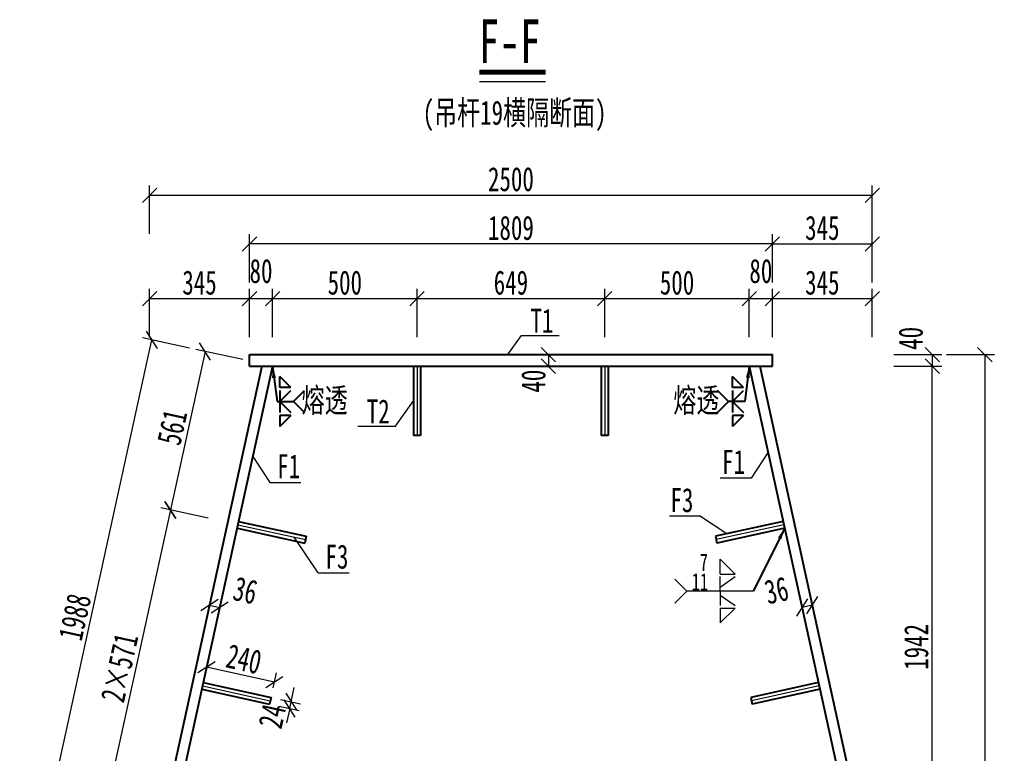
# Model space of a CAD drawing. Header units: millimetres. Extents: x -411717 to -116098, y 0 to 693159.
# Drawn here: x -166895 to -163522, y 364406 to 366944 of the extents above; entities that cross this region are included whole.
import ezdxf

# ---------------------------------------------------------------- set-up
doc = ezdxf.new("R2010")
doc.units = ezdxf.units.MM
doc.header["$LTSCALE"] = 2
doc.header["$PDMODE"] = 3
doc.header["$PDSIZE"] = -10
doc.layers.get('Defpoints').update_dxf_attribs({"color": 8, "lineweight": 9})
for name, color, linetype, lineweight in [('加粗线', 6, 'Continuous', 25), ('标注', 4, 'Continuous', 13), ('横隔板', 6, 'Continuous', 25), ('细实线', 4, 'Continuous', 15), ('细线', 4, 'Continuous', 15), ('钢板粗线', 1, 'Continuous', 25)]:
    doc.layers.add(name, color=color, linetype=linetype, lineweight=lineweight)
doc.layers.add('焊缝', color=7, linetype='Continuous')
doc.styles.add('111', font='仿宋_GB2312.ttf', dxfattribs={"width": 0.7})
doc.styles.get("Standard").update_dxf_attribs({"font": '仿宋_GB2312.ttf'})
doc.dimstyles.new('200', dxfattribs={"dimscale": 0, "dimtxt": 2.5, "dimasz": 1.5, "dimexe": 1, "dimexo": 1, "dimgap": 0.4, "dimtad": 1, "dimdec": 0, "dimdsep": 46, "dimtxsty": '111', "dimblk": 'OBLIQUE', "dimcen": 0, "dimclrd": 256, "dimclre": 256, "dimclrt": 256, "dimadec": 1, "dimazin": 2, "dimtfac": 1, "dimtdec": 0, "dimtmove": 2, "dimatfit": 3, "dimfxl": 4, "dimfxlon": 1, "dimtolj": 1, "dimlwd": -1, "dimlwe": -1, "dimarcsym": 0})
doc.dimstyles.new('MSteel_1.0_1.0', dxfattribs={"dimtxt": 3, "dimasz": 1.2, "dimexe": 1, "dimexo": 1, "dimgap": 1, "dimtad": 3, "dimtoh": 1, "dimdec": 0, "dimzin": 0, "dimdsep": 46, "dimtxsty": 'Standard', "dimblk": 'ARCHTICK', "dimcen": 0.09, "dimclrd": 3, "dimclre": 3, "dimadec": 0, "dimazin": 0, "dimtfac": 1, "dimtdec": 4, "dimtofl": 0, "dimtmove": 0, "dimatfit": 3, "dimfxl": 1, "dimtolj": 1, "dimtzin": 0, "dimarcsym": 0})

# ---------------------------------------------------------------- blocks, each defined once
blk = doc.blocks.new('_Oblique')
at = {"color": 0, "linetype": 'ByBlock', "lineweight": -2}
blk.add_line((-0.5, -0.5), (0.5, 0.5), dxfattribs=at)
blk = doc.blocks.new('*D733')
at = {"layer": 'Defpoints', "color": 0, "transparency": 16777216}
for p in [(-165114.1, 365785.3), (-165114.1, 365745.3), (-165065.2, 365745.3)]:
    blk.add_point(p, dxfattribs=at)
at = {"layer": '标注', "transparency": 16777216}
for p, q in [((-165080.8, 365785.3), (-165031.9, 365785.3)), ((-165065.2, 365785.3), (-165065.2, 365745.3)), ((-165080.8, 365745.3), (-165031.9, 365745.3))]:
    blk.add_line(p, q, dxfattribs=at)
at = {"layer": '标注', "transparency": 16777216, "xscale": 49.99999999999991, "yscale": 49.99999999999991, "zscale": 49.99999999999991}
for p, rotation in [((-165065.2, 365785.3), 90), ((-165065.2, 365745.3), 270)]:
    blk.add_blockref('_Oblique', p, dxfattribs=dict(at, rotation=rotation))
at = {"layer": '标注', "transparency": 16777216, "insert": (-165116.5, 365693.6), "char_height": 83.33, "attachment_point": 5, "rotation": 90, "style": '111'}
blk.add_mtext('\\A1;40', dxfattribs=at)
blk = doc.blocks.new('*D735')
at = {"layer": 'Defpoints', "color": 0, "transparency": 16777216}
for p in [(-166019.3, 365745.3), (-166372.8, 365248), (-166139.5, 365196.9)]:
    blk.add_point(p, dxfattribs=at)
at = {"layer": '标注', "transparency": 16777216}
for p, q in [((-166122.5, 365767.9), (-166285.3, 365803.6)), ((-166252.7, 365796.4), (-166372.8, 365248)), ((-166242.6, 365219.5), (-166405.4, 365255.2))]:
    blk.add_line(p, q, dxfattribs=at)
at = {"layer": '标注', "transparency": 16777216, "xscale": 49.9999999999999, "yscale": 49.9999999999999, "zscale": 49.9999999999999}
for p, rotation in [((-166252.7, 365796.4), 77.64371283462312), ((-166372.8, 365248), 257.6437128346231)]:
    blk.add_blockref('_Oblique', p, dxfattribs=dict(at, rotation=rotation))
at = {"layer": '标注', "transparency": 16777216, "insert": (-166366.5, 365534), "char_height": 83.33, "attachment_point": 5, "rotation": 77.6437, "style": '111'}
blk.add_mtext('\\A1;561', dxfattribs=at)
blk = doc.blocks.new('*D736')
at = {"layer": 'Defpoints', "color": 0, "transparency": 16777216}
for p in [(-166139.5, 365196.9), (-166617, 364133.3), (-166383.7, 364082.1)]:
    blk.add_point(p, dxfattribs=at)
at = {"layer": '标注', "transparency": 16777216}
for p, q in [((-166372.8, 365248), (-166617, 364133.3)), ((-166242.6, 365219.5), (-166405.4, 365255.2)), ((-166486.8, 364104.7), (-166649.6, 364140.4))]:
    blk.add_line(p, q, dxfattribs=at)
at = {"layer": '标注', "transparency": 16777216, "xscale": 49.9999999999999, "yscale": 49.9999999999999, "zscale": 49.9999999999999}
for p, rotation in [((-166372.8, 365248), 77.64371283467955), ((-166617, 364133.3), 257.6437128346795)]:
    blk.add_blockref('_Oblique', p, dxfattribs=dict(at, rotation=rotation))
at = {"layer": '标注', "transparency": 16777216, "insert": (-166548.7, 364702.4), "char_height": 83.33, "attachment_point": 5, "rotation": 77.6437, "style": '111'}
blk.add_mtext('\\A1;2×571', dxfattribs=at)
blk = doc.blocks.new('*D741')
at = {"layer": 'Defpoints', "color": 0, "transparency": 16777216}
for p in [(-166436.8, 365836.8), (-166019.3, 365745.3), (-166444.7, 363803.5)]:
    blk.add_point(p, dxfattribs=at)
at = {"layer": '标注', "transparency": 16777216}
for p, q in [((-166862.2, 363894.9), (-166436.8, 365836.8)), ((-166306.6, 365808.2), (-166469.4, 365843.9)), ((-166732, 363866.4), (-166894.8, 363902))]:
    blk.add_line(p, q, dxfattribs=at)
at = {"layer": '标注', "transparency": 16777216, "xscale": 49.9999999999999, "yscale": 49.9999999999999, "zscale": 49.9999999999999}
for p, rotation in [((-166436.8, 365836.8), 77.64371283462405), ((-166862.2, 363894.9), 257.643712834624)]:
    blk.add_blockref('_Oblique', p, dxfattribs=dict(at, rotation=rotation))
at = {"layer": '标注', "transparency": 16777216, "insert": (-166703.2, 364877.6), "char_height": 83.33, "attachment_point": 5, "rotation": 77.6437, "style": '111'}
blk.add_mtext('\\A1;1988', dxfattribs=at)
blk = doc.blocks.new('*D753')
at = {"layer": 'Defpoints', "color": 0, "transparency": 16777216}
for p in [(-166019.3, 365979), (-166099.3, 365745.3), (-166019.3, 365745.3)]:
    blk.add_point(p, dxfattribs=at)
at = {"layer": '标注', "transparency": 16777216}
for p, q in [((-166099.3, 365845.7), (-166099.3, 366012.4)), ((-166019.3, 365845.7), (-166019.3, 366012.4)), ((-166099.3, 365979), (-166019.3, 365979))]:
    blk.add_line(p, q, dxfattribs=at)
at = {"layer": '标注', "transparency": 16777216, "xscale": 49.9999999999999, "yscale": 49.9999999999999, "zscale": 49.9999999999999, "rotation": 180}
blk.add_blockref('_Oblique', (-166099.3, 365979), dxfattribs=at)
at = {"layer": '标注', "transparency": 16777216, "xscale": 49.9999999999999, "yscale": 49.9999999999999, "zscale": 49.9999999999999}
blk.add_blockref('_Oblique', (-166019.3, 365979), dxfattribs=at)
at = {"layer": '标注', "transparency": 16777216, "insert": (-166059.3, 366074), "char_height": 83.33, "attachment_point": 5, "style": '111'}
blk.add_mtext('\\A1;80', dxfattribs=at)
blk = doc.blocks.new('*D754')
at = {"layer": 'Defpoints', "color": 0, "transparency": 16777216}
for p in [(-165519.3, 365979), (-166019.3, 365745.3), (-165519.3, 365745.3)]:
    blk.add_point(p, dxfattribs=at)
at = {"layer": '标注', "transparency": 16777216}
for p, q in [((-166019.3, 365845.7), (-166019.3, 366012.4)), ((-165519.3, 365845.7), (-165519.3, 366012.4)), ((-166019.3, 365979), (-165519.3, 365979))]:
    blk.add_line(p, q, dxfattribs=at)
at = {"layer": '标注', "transparency": 16777216, "xscale": 49.9999999999999, "yscale": 49.9999999999999, "zscale": 49.9999999999999, "rotation": 180}
blk.add_blockref('_Oblique', (-166019.3, 365979), dxfattribs=at)
at = {"layer": '标注', "transparency": 16777216, "xscale": 49.9999999999999, "yscale": 49.9999999999999, "zscale": 49.9999999999999}
blk.add_blockref('_Oblique', (-165519.3, 365979), dxfattribs=at)
at = {"layer": '标注', "transparency": 16777216, "insert": (-165769.3, 366034), "char_height": 83.33, "attachment_point": 5, "style": '111'}
blk.add_mtext('\\A1;500', dxfattribs=at)
blk = doc.blocks.new('*D755')
at = {"layer": 'Defpoints', "color": 0, "transparency": 16777216}
for p in [(-164870.1, 365979), (-165519.3, 365745.3), (-164870.1, 365745.3)]:
    blk.add_point(p, dxfattribs=at)
at = {"layer": '标注', "transparency": 16777216}
for p, q in [((-165519.3, 365845.7), (-165519.3, 366012.4)), ((-164870.1, 365845.7), (-164870.1, 366012.4)), ((-165519.3, 365979), (-164870.1, 365979))]:
    blk.add_line(p, q, dxfattribs=at)
at = {"layer": '标注', "transparency": 16777216, "xscale": 49.9999999999999, "yscale": 49.9999999999999, "zscale": 49.9999999999999, "rotation": 180}
blk.add_blockref('_Oblique', (-165519.3, 365979), dxfattribs=at)
at = {"layer": '标注', "transparency": 16777216, "xscale": 49.9999999999999, "yscale": 49.9999999999999, "zscale": 49.9999999999999}
blk.add_blockref('_Oblique', (-164870.1, 365979), dxfattribs=at)
at = {"layer": '标注', "transparency": 16777216, "insert": (-165194.7, 366034), "char_height": 83.33, "attachment_point": 5, "style": '111'}
blk.add_mtext('\\A1;649', dxfattribs=at)
blk = doc.blocks.new('*D756')
at = {"layer": 'Defpoints', "color": 0, "transparency": 16777216}
for p in [(-164370.1, 365979), (-164870.1, 365745.3), (-164370.1, 365745.3)]:
    blk.add_point(p, dxfattribs=at)
at = {"layer": '标注', "transparency": 16777216}
for p, q in [((-164870.1, 365845.7), (-164870.1, 366012.4)), ((-164370.1, 365845.7), (-164370.1, 366012.4)), ((-164870.1, 365979), (-164370.1, 365979))]:
    blk.add_line(p, q, dxfattribs=at)
at = {"layer": '标注', "transparency": 16777216, "xscale": 49.9999999999999, "yscale": 49.9999999999999, "zscale": 49.9999999999999, "rotation": 180}
blk.add_blockref('_Oblique', (-164870.1, 365979), dxfattribs=at)
at = {"layer": '标注', "transparency": 16777216, "xscale": 49.9999999999999, "yscale": 49.9999999999999, "zscale": 49.9999999999999}
blk.add_blockref('_Oblique', (-164370.1, 365979), dxfattribs=at)
at = {"layer": '标注', "transparency": 16777216, "insert": (-164620.1, 366034), "char_height": 83.33, "attachment_point": 5, "style": '111'}
blk.add_mtext('\\A1;500', dxfattribs=at)
blk = doc.blocks.new('*D757')
at = {"layer": 'Defpoints', "color": 0, "transparency": 16777216}
for p in [(-164290.1, 365979), (-164370.1, 365745.3), (-164290.1, 365745.3)]:
    blk.add_point(p, dxfattribs=at)
at = {"layer": '标注', "transparency": 16777216}
for p, q in [((-164370.1, 365845.7), (-164370.1, 366012.4)), ((-164290.1, 365845.7), (-164290.1, 366012.4)), ((-164370.1, 365979), (-164290.1, 365979))]:
    blk.add_line(p, q, dxfattribs=at)
at = {"layer": '标注', "transparency": 16777216, "xscale": 49.9999999999999, "yscale": 49.9999999999999, "zscale": 49.9999999999999, "rotation": 180}
blk.add_blockref('_Oblique', (-164370.1, 365979), dxfattribs=at)
at = {"layer": '标注', "transparency": 16777216, "xscale": 49.9999999999999, "yscale": 49.9999999999999, "zscale": 49.9999999999999}
blk.add_blockref('_Oblique', (-164290.1, 365979), dxfattribs=at)
at = {"layer": '标注', "transparency": 16777216, "insert": (-164330.1, 366074), "char_height": 83.33, "attachment_point": 5, "style": '111'}
blk.add_mtext('\\A1;80', dxfattribs=at)
blk = doc.blocks.new('*D759')
at = {"layer": 'Defpoints', "color": 0, "transparency": 16777216}
for p in [(-164370.1, 365745.3), (-163737.1, 365745.3), (-163944.7, 363803.5)]:
    blk.add_point(p, dxfattribs=at)
at = {"layer": '标注', "transparency": 16777216}
for p, q in [((-163870.4, 365745.3), (-163703.7, 365745.3)), ((-163737.1, 363803.5), (-163737.1, 365745.3)), ((-163870.4, 363803.5), (-163703.7, 363803.5))]:
    blk.add_line(p, q, dxfattribs=at)
at = {"layer": '标注', "transparency": 16777216, "xscale": 49.9999999999999, "yscale": 49.9999999999999, "zscale": 49.9999999999999}
for p, rotation in [((-163737.1, 365745.3), 90), ((-163737.1, 363803.5), 270)]:
    blk.add_blockref('_Oblique', p, dxfattribs=dict(at, rotation=rotation))
at = {"layer": '标注', "transparency": 16777216, "insert": (-163792.1, 364774.4), "char_height": 83.33, "attachment_point": 5, "rotation": 90, "style": '111'}
blk.add_mtext('\\A1;1942', dxfattribs=at)
blk = doc.blocks.new('*D760')
at = {"layer": 'Defpoints', "color": 0, "transparency": 16777216}
for p in [(-164381.1, 365785.3), (-164381.1, 365745.3), (-163737.1, 365745.3)]:
    blk.add_point(p, dxfattribs=at)
at = {"layer": '标注', "transparency": 16777216}
for p, q in [((-163870.4, 365785.3), (-163703.7, 365785.3)), ((-163737.1, 365785.3), (-163737.1, 365745.3)), ((-163870.4, 365745.3), (-163703.7, 365745.3))]:
    blk.add_line(p, q, dxfattribs=at)
at = {"layer": '标注', "transparency": 16777216, "xscale": 49.9999999999999, "yscale": 49.9999999999999, "zscale": 49.9999999999999}
for p, rotation in [((-163737.1, 365785.3), 90), ((-163737.1, 365745.3), 270)]:
    blk.add_blockref('_Oblique', p, dxfattribs=dict(at, rotation=rotation))
at = {"layer": '标注', "transparency": 16777216, "insert": (-163811.1, 365841.5), "char_height": 83.33, "attachment_point": 5, "rotation": 90, "style": '111'}
blk.add_mtext('\\A1;40', dxfattribs=at)
blk = doc.blocks.new('*D764')
at = {"layer": 'Defpoints', "color": 0, "transparency": 16777216}
for p in [(-166237.3, 364918.8), (-166202.1, 364911.1), (-166202.1, 364911.1)]:
    blk.add_point(p, dxfattribs=at)
at = {"layer": '标注', "transparency": 16777216}
for p, q in [((-166202.1, 364911.1), (-166195, 364943.6)), ((-166237.3, 364918.8), (-166244.4, 364886.2)), ((-166237.3, 364918.8), (-166202.1, 364911.1))]:
    blk.add_line(p, q, dxfattribs=at)
at = {"layer": '标注', "transparency": 16777216, "xscale": 49.9999999999999, "yscale": 49.9999999999999, "zscale": 49.9999999999999}
for p, rotation in [((-166237.3, 364918.8), 167.6437128347098), ((-166202.1, 364911.1), 347.6437128347098)]:
    blk.add_blockref('_Oblique', p, dxfattribs=dict(at, rotation=rotation))
at = {"layer": '标注', "transparency": 16777216, "insert": (-166113.7, 364969.6), "char_height": 83.33, "attachment_point": 5, "rotation": 347.6437, "style": '111'}
blk.add_mtext('\\A1;36', dxfattribs=at)
blk = doc.blocks.new('*D765')
at = {"layer": 'Defpoints', "color": 0, "transparency": 16777216}
for p in [(-164187.4, 364911.1), (-164187.4, 364911.1), (-164152.2, 364918.8)]:
    blk.add_point(p, dxfattribs=at)
at = {"layer": '标注', "transparency": 16777216}
for p, q in [((-164187.4, 364911.1), (-164194.5, 364943.6)), ((-164152.2, 364918.8), (-164159.3, 364951.3)), ((-164152.2, 364918.8), (-164187.4, 364911.1))]:
    blk.add_line(p, q, dxfattribs=at)
at = {"layer": '标注', "transparency": 16777216, "xscale": 49.9999999999999, "yscale": 49.9999999999999, "zscale": 49.9999999999999}
for p, rotation in [((-164187.4, 364911.1), 192.3562871652902), ((-164152.2, 364918.8), 12.35628716529024)]:
    blk.add_blockref('_Oblique', p, dxfattribs=dict(at, rotation=rotation))
at = {"layer": '标注', "transparency": 16777216, "insert": (-164275.8, 364969.6), "char_height": 83.33, "attachment_point": 5, "rotation": 12.3563, "style": '111'}
blk.add_mtext('\\A1;36', dxfattribs=at)
blk = doc.blocks.new('*D766')
at = {"layer": 'Defpoints', "color": 0, "transparency": 16777216}
for p in [(-166099.3, 366168.2), (-166099.3, 365785.3), (-164290.1, 365785.3)]:
    blk.add_point(p, dxfattribs=at)
at = {"layer": '标注', "transparency": 16777216}
for p, q in [((-166099.3, 366034.9), (-166099.3, 366201.6)), ((-164290.1, 366034.9), (-164290.1, 366201.6)), ((-164290.1, 366168.2), (-166099.3, 366168.2))]:
    blk.add_line(p, q, dxfattribs=at)
at = {"layer": '标注', "transparency": 16777216, "xscale": 49.9999999999999, "yscale": 49.9999999999999, "zscale": 49.9999999999999, "rotation": 180}
blk.add_blockref('_Oblique', (-166099.3, 366168.2), dxfattribs=at)
at = {"layer": '标注', "transparency": 16777216, "xscale": 49.9999999999999, "yscale": 49.9999999999999, "zscale": 49.9999999999999}
blk.add_blockref('_Oblique', (-164290.1, 366168.2), dxfattribs=at)
at = {"layer": '标注', "transparency": 16777216, "insert": (-165194.7, 366223.2), "char_height": 83.33, "attachment_point": 5, "style": '111'}
blk.add_mtext('\\A1;1809', dxfattribs=at)
blk = doc.blocks.new('*D767')
at = {"layer": 'Defpoints', "color": 0, "transparency": 16777216}
for p in [(-163944.7, 366336.6), (-166444.7, 363803.5), (-163944.7, 363803.5)]:
    blk.add_point(p, dxfattribs=at)
at = {"layer": '标注', "transparency": 16777216}
for p, q in [((-166444.7, 366203.2), (-166444.7, 366369.9)), ((-163944.7, 366203.2), (-163944.7, 366369.9)), ((-166444.7, 366336.6), (-163944.7, 366336.6))]:
    blk.add_line(p, q, dxfattribs=at)
at = {"layer": '标注', "transparency": 16777216, "xscale": 49.9999999999999, "yscale": 49.9999999999999, "zscale": 49.9999999999999, "rotation": 180}
blk.add_blockref('_Oblique', (-166444.7, 366336.6), dxfattribs=at)
at = {"layer": '标注', "transparency": 16777216, "xscale": 49.9999999999999, "yscale": 49.9999999999999, "zscale": 49.9999999999999}
blk.add_blockref('_Oblique', (-163944.7, 366336.6), dxfattribs=at)
at = {"layer": '标注', "transparency": 16777216, "insert": (-165194.7, 366391.6), "char_height": 83.33, "attachment_point": 5, "style": '111'}
blk.add_mtext('\\A1;2500', dxfattribs=at)
blk = doc.blocks.new('*D768')
at = {"layer": 'Defpoints', "color": 0, "transparency": 16777216}
for p in [(-166099.3, 365979), (-166099.3, 365745.3), (-166444.7, 363803.5)]:
    blk.add_point(p, dxfattribs=at)
at = {"layer": '标注', "transparency": 16777216}
for p, q in [((-166444.7, 365845.7), (-166444.7, 366012.4)), ((-166099.3, 365845.7), (-166099.3, 366012.4)), ((-166444.7, 365979), (-166099.3, 365979))]:
    blk.add_line(p, q, dxfattribs=at)
at = {"layer": '标注', "transparency": 16777216, "xscale": 49.9999999999999, "yscale": 49.9999999999999, "zscale": 49.9999999999999, "rotation": 180}
blk.add_blockref('_Oblique', (-166444.7, 365979), dxfattribs=at)
at = {"layer": '标注', "transparency": 16777216, "xscale": 49.9999999999999, "yscale": 49.9999999999999, "zscale": 49.9999999999999}
blk.add_blockref('_Oblique', (-166099.3, 365979), dxfattribs=at)
at = {"layer": '标注', "transparency": 16777216, "insert": (-166272, 366034), "char_height": 83.33, "attachment_point": 5, "style": '111'}
blk.add_mtext('\\A1;345', dxfattribs=at)
blk = doc.blocks.new('*D769')
at = {"layer": 'Defpoints', "color": 0, "transparency": 16777216}
for p in [(-163944.7, 366168.2), (-163944.7, 365934.5), (-164290.1, 363992.7)]:
    blk.add_point(p, dxfattribs=at)
at = {"layer": '标注', "transparency": 16777216}
for p, q in [((-164290.1, 366034.9), (-164290.1, 366201.6)), ((-163944.7, 366034.9), (-163944.7, 366201.6)), ((-164290.1, 366168.2), (-163944.7, 366168.2))]:
    blk.add_line(p, q, dxfattribs=at)
at = {"layer": '标注', "transparency": 16777216, "xscale": 49.9999999999999, "yscale": 49.9999999999999, "zscale": 49.9999999999999, "rotation": 180}
blk.add_blockref('_Oblique', (-164290.1, 366168.2), dxfattribs=at)
at = {"layer": '标注', "transparency": 16777216, "xscale": 49.9999999999999, "yscale": 49.9999999999999, "zscale": 49.9999999999999}
blk.add_blockref('_Oblique', (-163944.7, 366168.2), dxfattribs=at)
at = {"layer": '标注', "transparency": 16777216, "insert": (-164117.4, 366223.2), "char_height": 83.33, "attachment_point": 5, "style": '111'}
blk.add_mtext('\\A1;345', dxfattribs=at)
blk = doc.blocks.new('*D770')
at = {"layer": 'Defpoints', "color": 0, "transparency": 16777216}
for p in [(-163944.7, 365979), (-163944.7, 365745.3), (-164290.1, 363803.5)]:
    blk.add_point(p, dxfattribs=at)
at = {"layer": '标注', "transparency": 16777216}
for p, q in [((-164290.1, 365845.7), (-164290.1, 366012.4)), ((-163944.7, 365845.7), (-163944.7, 366012.4)), ((-164290.1, 365979), (-163944.7, 365979))]:
    blk.add_line(p, q, dxfattribs=at)
at = {"layer": '标注', "transparency": 16777216, "xscale": 49.9999999999999, "yscale": 49.9999999999999, "zscale": 49.9999999999999, "rotation": 180}
blk.add_blockref('_Oblique', (-164290.1, 365979), dxfattribs=at)
at = {"layer": '标注', "transparency": 16777216, "xscale": 49.9999999999999, "yscale": 49.9999999999999, "zscale": 49.9999999999999}
blk.add_blockref('_Oblique', (-163944.7, 365979), dxfattribs=at)
at = {"layer": '标注', "transparency": 16777216, "insert": (-164117.4, 366034), "char_height": 83.33, "attachment_point": 5, "style": '111'}
blk.add_mtext('\\A1;345', dxfattribs=at)
blk = doc.blocks.new('*D854')
at = {"layer": 'Defpoints', "color": 0, "transparency": 16777216}
for p in [(-163737.1, 365785.3), (-163737.1, 361799.4), (-163555.1, 361799.4)]:
    blk.add_point(p, dxfattribs=at)
at = {"layer": '标注', "transparency": 16777216}
for p, q in [((-163688.4, 365785.3), (-163521.8, 365785.3)), ((-163555.1, 365785.3), (-163555.1, 361799.4)), ((-163688.4, 361799.4), (-163521.8, 361799.4))]:
    blk.add_line(p, q, dxfattribs=at)
at = {"layer": '标注', "transparency": 16777216, "xscale": 50.00000000000007, "yscale": 50.00000000000007, "zscale": 50.00000000000007}
for p, rotation in [((-163555.1, 365785.3), 90), ((-163555.1, 361799.4), 270)]:
    blk.add_blockref('_Oblique', p, dxfattribs=dict(at, rotation=rotation))
at = {"layer": '标注', "transparency": 16777216, "insert": (-163610.1, 363792.4), "char_height": 83.33, "attachment_point": 5, "rotation": 90, "style": '111'}
blk.add_mtext('\\A1;3986', dxfattribs=at)
blk = doc.blocks.new('_ArchTick')
at = {"color": 0, "linetype": 'ByBlock', "const_width": 0.15}
blk.add_lwpolyline([(-0.5, -0.5), (0.5, 0.5)], dxfattribs=at)
blk = doc.blocks.new('*D1033')
at = {"layer": 'Defpoints', "color": 0, "transparency": 16777216}
for p in [(-166247.5, 364704), (-166259, 364651.2), (-166024.6, 364599.9)]:
    blk.add_point(p, dxfattribs=at)
at = {"layer": '标注', "transparency": 16777216}
for p, q in [((-166251.9, 364683.8), (-166240.3, 364736.6)), ((-166013, 364652.7), (-166247.5, 364704)), ((-166017.4, 364632.5), (-166005.9, 364685.2))]:
    blk.add_line(p, q, dxfattribs=at)
at = {"layer": '标注', "transparency": 16777216, "xscale": 50.00000000000007, "yscale": 50.00000000000007, "zscale": 50.00000000000007}
for p, rotation in [((-166247.5, 364704), 167.643712834693), ((-166013, 364652.7), 347.643712834693)]:
    blk.add_blockref('_Oblique', p, dxfattribs=dict(at, rotation=rotation))
at = {"layer": '标注', "transparency": 16777216, "insert": (-166118.5, 364732.1), "char_height": 83.33, "attachment_point": 5, "rotation": 347.6437, "style": '111'}
blk.add_mtext('\\A1;240', dxfattribs=at)
blk = doc.blocks.new('*D1034')
at = {"layer": 'Defpoints', "color": 0, "transparency": 16777216}
for p in [(-166024.6, 364599.9), (-166029.7, 364576.4), (-165954.8, 364584.6)]:
    blk.add_point(p, dxfattribs=at)
at = {"layer": '标注', "transparency": 16777216}
for p, q in [((-165954.8, 364584.6), (-165944.1, 364633.5)), ((-165992, 364592.8), (-165922.3, 364577.5)), ((-165997.2, 364569.3), (-165927.4, 364554)), ((-165960, 364561.2), (-165970.7, 364512.3)), ((-165960, 364561.2), (-165954.8, 364584.6))]:
    blk.add_line(p, q, dxfattribs=at)
at = {"layer": '标注', "transparency": 16777216, "xscale": 50.00000000000007, "yscale": 50.00000000000007, "zscale": 50.00000000000007}
for p, rotation in [((-165960, 364561.2), 77.64371283456971), ((-165954.8, 364584.6), 257.6437128345697)]:
    blk.add_blockref('_Oblique', p, dxfattribs=dict(at, rotation=rotation))
at = {"layer": '标注', "transparency": 16777216, "insert": (-166021.1, 364534.7), "char_height": 83.33, "attachment_point": 5, "rotation": 77.6437, "style": '111'}
blk.add_mtext('\\A1;24', dxfattribs=at)

msp = doc.modelspace()

# ---------------------------------------------------------------- linework, layer by layer
at = {"layer": 'Defpoints'}
for p, q in [((-165519.3, 365745.3), (-165519.3, 365505.3)), ((-164870.1, 365745.3), (-164870.1, 365505.3)), ((-166139.5, 365196.9), (-165905, 365145.6)), ((-164250, 365196.9), (-164484.4, 365145.6)), ((-166261.6, 364639.5), (-166027.1, 364588.2)), ((-164127.9, 364639.5), (-164362.3, 364588.2))]:
    msp.add_line(p, q, dxfattribs=at)
at = {"layer": '加粗线', "ltscale": 100, "const_width": 16.7}
msp.add_lwpolyline([(-165304.3, 366762.3), (-165074.4, 366762.3)], dxfattribs=at)
at = {"layer": '横隔板', "color": 2, "ltscale": 550}
for p, q in [((-166099.3, 365785.3), (-164290.1, 365785.3)), ((-166099.3, 365745.3), (-166099.3, 365785.3)), ((-164290.1, 365745.3), (-164290.1, 365785.3)), ((-166056.2, 365745.3), (-166481.6, 363803.5)), ((-166019.3, 365745.3), (-166444.7, 363803.5)), ((-166099.3, 365745.3), (-164290.1, 365745.3)), ((-164370.1, 365745.3), (-163944.7, 363803.5)), ((-164333.3, 365745.3), (-163907.9, 363803.5))]:
    msp.add_line(p, q, dxfattribs=at)
at = {"layer": '焊缝', "color": 4}
for p, q in [((-166019.3, 365745.3), (-166003.9, 365623.2)), ((-164370.1, 365745.3), (-164385.6, 365623.2)), ((-165956.2, 365671.8), (-165994, 365709.6)), ((-165994, 365671.8), (-165994, 365709.6)), ((-164389.8, 365671.8), (-164427.6, 365709.6)), ((-164427.6, 365671.8), (-164427.6, 365709.6)), ((-165956.2, 365671.8), (-165994, 365671.8)), ((-164389.8, 365671.8), (-164427.6, 365671.8)), ((-165994, 365623.2), (-165956.2, 365661)), ((-165994, 365661), (-165994, 365585.4)), ((-165947.1, 365623.2), (-165909.3, 365661)), ((-164442.3, 365623.2), (-164480.1, 365661)), ((-164427.6, 365623.2), (-164389.8, 365661)), ((-164427.6, 365661), (-164427.6, 365585.4)), ((-166003.9, 365623.2), (-165947.1, 365623.2)), ((-165994, 365623.2), (-165956.2, 365585.4)), ((-165947.1, 365623.2), (-165909.3, 365585.4)), ((-164442.3, 365623.2), (-164480.1, 365585.4)), ((-164385.6, 365623.2), (-164442.3, 365623.2)), ((-164427.6, 365623.2), (-164389.8, 365585.4)), ((-165956.2, 365574.6), (-165994, 365574.6)), ((-165994, 365574.6), (-165994, 365536.8)), ((-165956.2, 365574.6), (-165994, 365536.8)), ((-164389.8, 365574.6), (-164427.6, 365574.6)), ((-164427.6, 365574.6), (-164427.6, 365536.8)), ((-164389.8, 365574.6), (-164427.6, 365536.8))]:
    msp.add_line(p, q, dxfattribs=at)
for points in [[(-166021, 365704.3), (-166007.6, 365706), (-166019.3, 365745.3)], [(-164368.5, 365704.3), (-164381.9, 365706), (-164370.1, 365745.3)]]:
    msp.add_solid(points, dxfattribs=at)
at = {"layer": '细实线'}
for p, q in [((-165205.3, 365785.3), (-165157.6, 365851.6)), ((-165157.6, 365851.6), (-165027.7, 365851.6)), ((-165594.3, 365538), (-165531.3, 365625.3)), ((-165724.1, 365538), (-165594.3, 365538)), ((-166087.8, 365432.9), (-166028.8, 365343.5)), ((-164305, 365448), (-164364, 365358.6)), ((-166028.8, 365343.5), (-165921.5, 365343.5)), ((-164364, 365358.6), (-164471.3, 365358.6)), ((-164538.7, 365226.5), (-164646, 365226.5)), ((-164538.7, 365226.5), (-164448.1, 365166.4)), ((-165861.8, 365031), (-165944.1, 365154.4)), ((-164470.6, 365026.5), (-164470.6, 365077.8)), ((-164419.2, 365026.5), (-164470.6, 365077.8)), ((-165861.8, 365031), (-165754.5, 365031)), ((-164585.6, 364967.6), (-164627.3, 365009.3)), ((-164470.6, 365026.5), (-164419.2, 365026.5)), ((-164470.6, 364967.6), (-164470.6, 365017.9)), ((-164470.6, 364981.6), (-164419.2, 365017.9)), ((-164585.6, 364967.6), (-164627.3, 364926)), ((-164356.1, 364967.6), (-164585.6, 364967.6)), ((-164470.6, 364967.6), (-164470.6, 364917.4)), ((-164470.6, 364953.7), (-164419.2, 364917.4)), ((-164470.6, 364908.7), (-164470.6, 364857.4)), ((-164470.6, 364908.7), (-164419.2, 364908.7)), ((-164419.2, 364908.7), (-164470.6, 364857.4))]:
    msp.add_line(p, q, dxfattribs=at)
at = {"layer": '细线', "ltscale": 100, "const_width": 5}
msp.add_lwpolyline([(-165304.3, 366729), (-165074.4, 366729)], dxfattribs=at)
at = {"layer": '钢板粗线'}
for p, q in [((-165531.3, 365745.3), (-165531.3, 365505.3)), ((-165507.3, 365745.3), (-165507.3, 365505.3)), ((-164882.1, 365745.3), (-164882.1, 365505.3)), ((-164858.1, 365745.3), (-164858.1, 365505.3)), ((-165507.3, 365505.3), (-165531.3, 365505.3)), ((-164858.1, 365505.3), (-164882.1, 365505.3)), ((-166136.9, 365208.6), (-165902.5, 365157.3)), ((-164252.6, 365208.6), (-164487, 365157.3)), ((-166142.1, 365185.2), (-165907.6, 365133.8)), ((-164247.4, 365185.2), (-164481.9, 365133.8)), ((-165902.5, 365157.3), (-165907.6, 365133.8)), ((-164487, 365157.3), (-164481.9, 365133.8)), ((-166264.2, 364627.8), (-166029.7, 364576.4)), ((-166259, 364651.2), (-166024.6, 364599.9)), ((-164130.5, 364651.2), (-164364.9, 364599.9)), ((-164125.3, 364627.8), (-164359.8, 364576.4)), ((-166024.6, 364599.9), (-166029.7, 364576.4)), ((-164364.9, 364599.9), (-164359.8, 364576.4))]:
    msp.add_line(p, q, dxfattribs=at)

# ---------------------------------------------------------------- texts
at = {"width": 0.7}
msp.add_text('F-F', height=150, dxfattribs=at).set_placement((-165306.2, 366794.4))
at = {"layer": '细实线', "width": 0.7}
for s, height, p in [('(吊杆19横隔断面)', 83.33, (-165500.1, 366580.4)), ('T1', 83.33, (-165127, 365860.8)), ('熔透', 83.33, (-165918.7, 365586.1)), ('熔透', 83.33, (-164632.9, 365586.1)), ('T2', 83.33, (-165693.5, 365547.2)), ('F1', 83.33, (-166003.2, 365357.6)), ('F1', 83.33, (-164464.3, 365372.7)), ('F3', 83.33, (-164642.8, 365240.6)), ('F3', 83.33, (-165836.2, 365045.1)), ('7', 60, (-164541.5, 365037.1)), ('11', 60, (-164569.2, 364969.6))]:
    msp.add_text(s, height=height, dxfattribs=at).set_placement(p)

# ---------------------------------------------------------------- dimensions: what is measured, and where the dimension line sits
at = {"layer": '标注'}
for base, p1, p2, picture, middle in [((-163944.7, 366336.6), (-166444.7, 363803.5), (-163944.7, 363803.5), '*D767', (-165194.7, 366391.6)), ((-166099.3, 366168.2), (-164290.1, 365785.3), (-166099.3, 365785.3), '*D766', (-165194.7, 366223.2)), ((-163944.7, 366168.2), (-164290.1, 363992.7), (-163944.7, 365934.5), '*D769', (-164117.4, 366223.2)), ((-166019.3, 365979), (-166099.3, 365745.3), (-166019.3, 365745.3), '*D753', (-166059.3, 366074)), ((-164290.1, 365979), (-164370.1, 365745.3), (-164290.1, 365745.3), '*D757', (-164330.1, 366074)), ((-166099.3, 365979), (-166444.7, 363803.5), (-166099.3, 365745.3), '*D768', (-166272, 366034)), ((-165519.3, 365979), (-166019.3, 365745.3), (-165519.3, 365745.3), '*D754', (-165769.3, 366034)), ((-164870.1, 365979), (-165519.3, 365745.3), (-164870.1, 365745.3), '*D755', (-165194.7, 366034)), ((-164370.1, 365979), (-164870.1, 365745.3), (-164370.1, 365745.3), '*D756', (-164620.1, 366034)), ((-163944.7, 365979), (-164290.1, 363803.5), (-163944.7, 365745.3), '*D770', (-164117.4, 366034))]:
    dim = msp.add_linear_dim(base=base, p1=p1, p2=p2, dimstyle='200', override={"dimscale": 33.333333, "dimadec": 3, "dimarcsym": 1}, dxfattribs=at)
    dim.commit()
    dim.dimension.update_dxf_attribs({"geometry": picture, "text_midpoint": middle})
for base, p1, p2, angle, override, picture, middle, dimtype in [((-163737.1, 365745.3), (-164381.1, 365785.3), (-164381.1, 365745.3), 90, {"dimscale": 33.333333, "dimadec": 3, "dimarcsym": 1}, '*D760', (-163811.1, 365841.5), 160), ((-165065.2, 365745.3), (-165114.1, 365785.3), (-165114.1, 365745.3), 270, {"dimscale": 33.333333, "dimarcsym": 1}, '*D733', (-165116.5, 365693.6), 161), ((-166202.1, 364911.1), (-166237.3, 364918.8), (-166202.1, 364911.1), 347.6437, {"dimscale": 33.333333, "dimadec": 3, "dimarcsym": 1}, '*D764', (-166113.7, 364969.6), 161), ((-164187.4, 364911.1), (-164152.2, 364918.8), (-164187.4, 364911.1), 192.3563, {"dimscale": 33.333333, "dimadec": 3, "dimarcsym": 1}, '*D765', (-164275.8, 364969.6), 161), ((-165954.8, 364584.6), (-166029.7, 364576.4), (-166024.6, 364599.9), 77.6437, {"dimscale": 33.333333, "dimadec": 3, "dimarcsym": 1}, '*D1034', (-166021.1, 364534.7), 161)]:
    dim = msp.add_linear_dim(base=base, p1=p1, p2=p2, angle=angle, dimstyle='200', override=override, dxfattribs=at)
    dim.commit()
    dim.dimension.update_dxf_attribs({"geometry": picture, "text_midpoint": middle, "dimtype": dimtype})
for p1, p2, distance, picture, middle in [((-166444.7, 363803.5), (-166019.3, 365745.3), 427.4, '*D741', (-166703.2, 364877.6)), ((-166019.3, 365745.3), (-166139.5, 365196.9), -238.9, '*D735', (-166366.5, 365534)), ((-166024.6, 364599.9), (-166259, 364651.2), -54, '*D1033', (-166118.5, 364732.1))]:
    dim = msp.add_aligned_dim(p1=p1, p2=p2, distance=distance, dimstyle='200', override={"dimscale": 33.333333, "dimadec": 3, "dimarcsym": 1}, dxfattribs=at)
    dim.commit()
    dim.dimension.update_dxf_attribs({"geometry": picture, "text_midpoint": middle})
for base, p1, p2, picture, middle in [((-163555.1, 361799.4), (-163737.1, 365785.3), (-163737.1, 361799.4), '*D854', (-163610.1, 363792.4)), ((-163737.1, 365745.3), (-163944.7, 363803.5), (-164370.1, 365745.3), '*D759', (-163792.1, 364774.4))]:
    dim = msp.add_linear_dim(base=base, p1=p1, p2=p2, angle=90, dimstyle='200', override={"dimscale": 33.333333, "dimadec": 3, "dimarcsym": 1}, dxfattribs=at)
    dim.commit()
    dim.dimension.update_dxf_attribs({"geometry": picture, "text_midpoint": middle})
dim = msp.add_aligned_dim(p1=(-166139.5, 365196.9), p2=(-166383.7, 364082.1), distance=-238.9, text='2×571', dimstyle='200', override={"dimscale": 33.333333, "dimadec": 3, "dimarcsym": 1}, dxfattribs=at)
dim.commit()
dim.dimension.update_dxf_attribs({"geometry": '*D736', "text_midpoint": (-166548.7, 364702.4)})

# ---------------------------------------------------------------- leaders
at = {"layer": '细实线'}
msp.add_leader([(-164247.4, 365185.2), (-164356.1, 364967.6)], dimstyle='MSteel_1.0_1.0', override={"dimscale": 33.333333, "dimclrd": 256}, dxfattribs=at)

doc.saveas('drawing.dxf')
